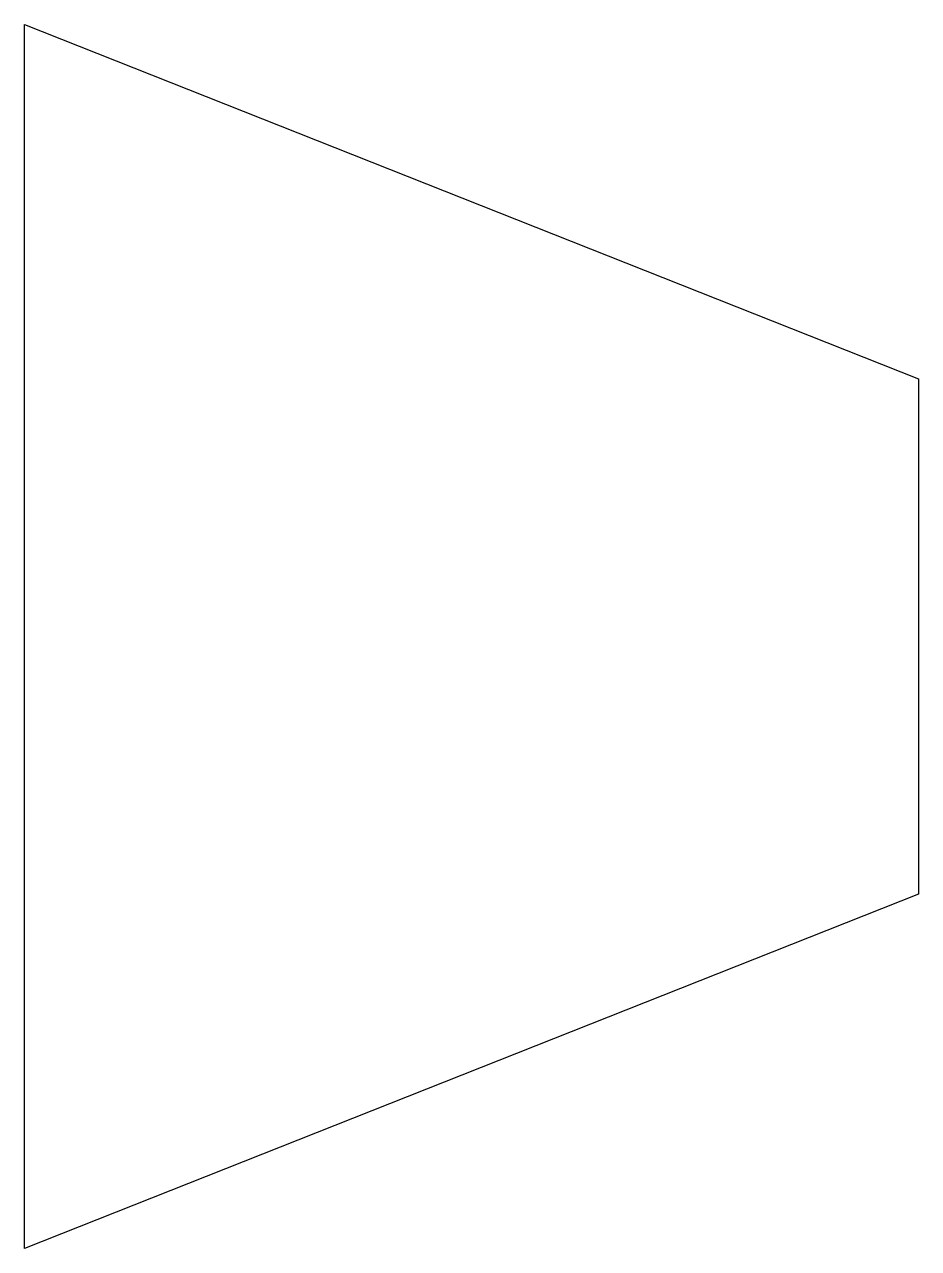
# Model space of a CAD drawing. Header units: millimetres. Extents: x -259.5 to -231.8, y 321 to 359.
import ezdxf

# ---------------------------------------------------------------- set-up
doc = ezdxf.new("R2010")
doc.units = ezdxf.units.MM

msp = doc.modelspace()

# ---------------------------------------------------------------- linework, layer by layer
at = {"color": 7, "linetype": 'Continuous', "lineweight": 25}
for p, q in [((-259.5, 321), (-259.5, 359)), ((-259.5, 359), (-231.75, 348)), ((-231.75, 348), (-231.75, 332)), ((-231.75, 332), (-259.5, 321))]:
    msp.add_line(p, q, dxfattribs=at)

doc.saveas('drawing.dxf')
